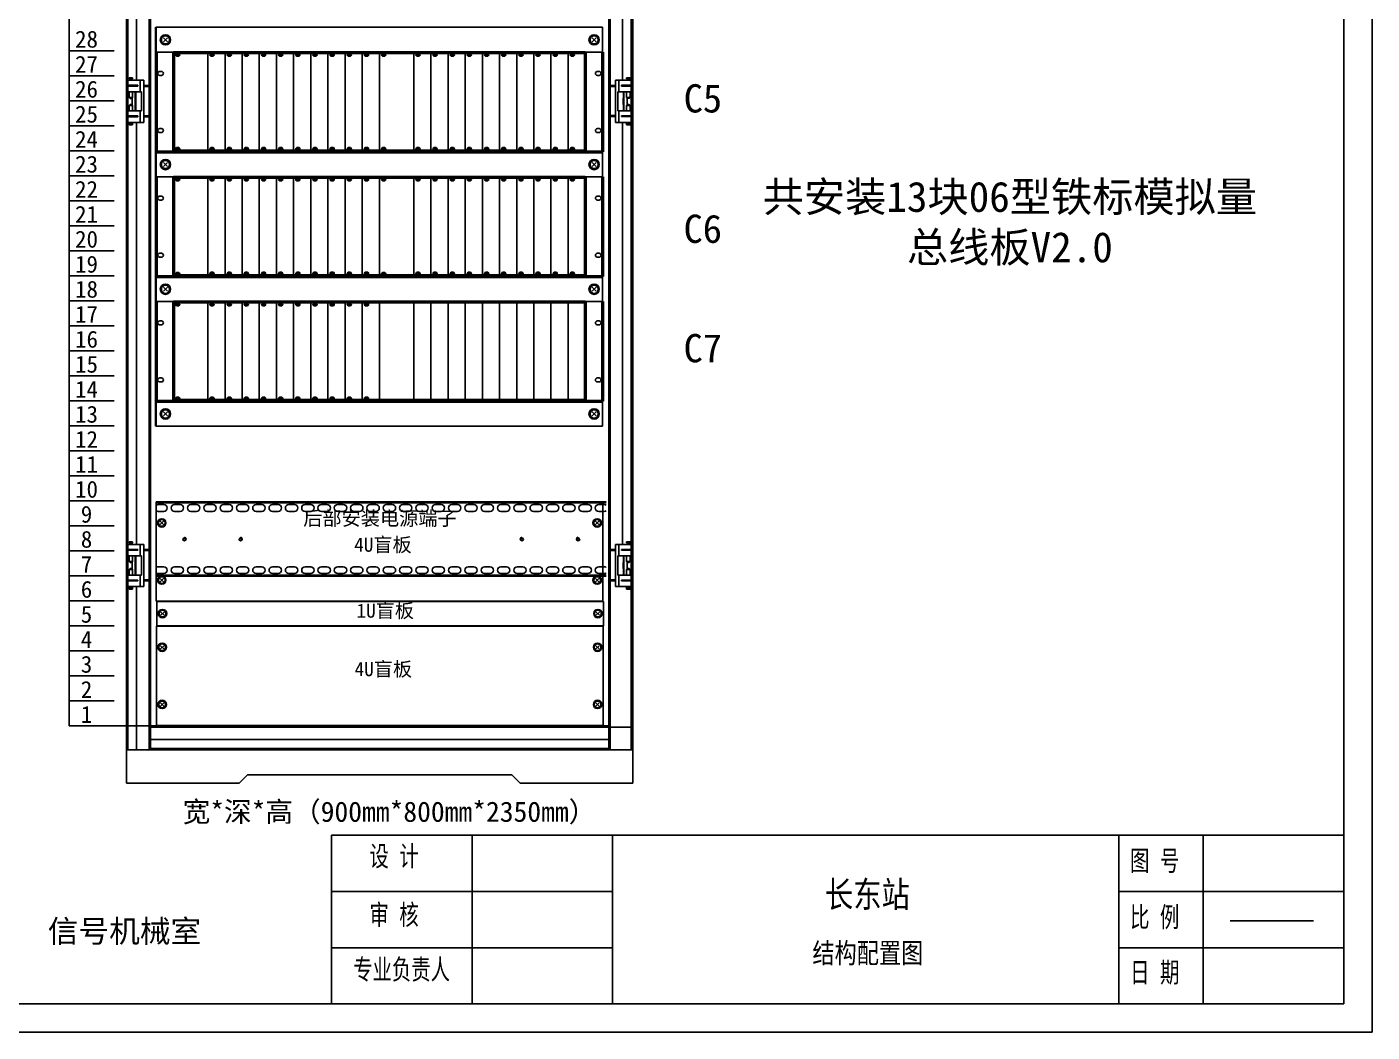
# Model space of a CAD drawing. Extents: x -75138 to 15640, y -12340 to 70479.
# Drawn here: x 4848 to 7240, y -9370 to -7583 of the extents above; entities that cross this region are included whole.
import ezdxf
from ezdxf.enums import TextEntityAlignment as Align

# ---------------------------------------------------------------- set-up
doc = ezdxf.new("R2010")
doc.units = 0
doc.linetypes.add('PHANTOM2', pattern=[1.25, 0.625, -0.125, 0.125, -0.125, 0.125, -0.125])
doc.layers.get('0').update_dxf_attribs({"linetype": 'CONTINUOUS'})
doc.layers.get('Defpoints').update_dxf_attribs({"linetype": 'CONTINUOUS'})
doc.layers.add('6文字层', color=3, linetype='CONTINUOUS', lineweight=35)
doc.layers.add('轮廓', color=7, linetype='CONTINUOUS', lineweight=50)
for name, color, linetype in [('假设轮廓', 4, 'PHANTOM2'), ('图层1', 3, 'CONTINUOUS'), ('图框_外框线', 7, 'CONTINUOUS'), ('尺寸线', 3, 'CONTINUOUS'), ('轮廓线', 7, 'CONTINUOUS')]:
    doc.layers.add(name, color=color, linetype=linetype)
doc.layers.add('参考线层', color=4, linetype='CONTINUOUS', plot=False)
doc.styles.add('Ht', font='SIMHEI.TTF')
doc.styles.get("Standard").update_dxf_attribs({"font": 'SIMFANG.TTF'})
doc.styles.add('仿宋', font='SIMFANG.TTF')
doc.styles.add('仿宋3.5', font='SIMFANG.TTF', dxfattribs={"width": 0.7, "height": 3.5})
doc.styles.add('黑', font='SIMHEI.TTF')

# ---------------------------------------------------------------- blocks, each defined once
blk = doc.blocks.new('机架')
at = {"color": 7, "linetype": 'Continuous', "ltscale": 25.4}
for p, q in [((10682.3, 8398.9), (10682.3, 8396.2)), ((10688.5, 8396.2), (10682.3, 8396.2)), ((10688.5, 8396.2), (10688.5, 8398.9))]:
    blk.add_line(p, q, dxfattribs=at)
blk.add_line((11559.5, 7575.7), (11559.5, 8400.7))
at = {"layer": '尺寸线'}
blk.add_line((10720.1, 6428), (10720.1, 6428), dxfattribs=at)
at = {"layer": '轮廓线'}
for p, q in [((10677.6, 8676.2), (10677.6, 6326.2)), ((10677.6, 8676.2), (11577.6, 8676.2)), ((10680.1, 6385.6), (10680.1, 8676.2)), ((11575, 6385.6), (11575, 8676.2)), ((11577.6, 8676.2), (11577.6, 6326.2)), ((10680.1, 8648.7), (11577.6, 8648.7)), ((10695.6, 8475.7), (10695.6, 8648.7)), ((10717.6, 6385.6), (10717.6, 8648.7)), ((10720, 8646.2), (11535.1, 8646.2)), ((10720.1, 6388.1), (10720.1, 8646.2)), ((11535.1, 6385.6), (11535.1, 8648.7)), ((11537.5, 6385.6), (11537.5, 8648.7)), ((11559.5, 8475.7), (11559.5, 8648.7)), ((10680.1, 8475.7), (10685.4, 8475.7)), ((10680.1, 8475.7), (10680.1, 8455.2)), ((10681.4, 8465.4), (10681.4, 8466.8)), ((10685.4, 8466.8), (10681.4, 8466.8)), ((10688.5, 8480.2), (10682.3, 8480.2)), ((10682.3, 8480.2), (10682.3, 8478.4)), ((10688.5, 8478.4), (10682.3, 8478.4)), ((10682.3, 8476.2), (10688.5, 8476.2)), ((10682.3, 8476.2), (10682.3, 8475.7)), ((10683.5, 8478.4), (10683.5, 8476.2)), ((10702, 8475.7), (10685.4, 8475.7)), ((10697.7, 8466.8), (10685.4, 8466.8)), ((10687.4, 8478.4), (10687.4, 8476.2)), ((10687.4, 8476.2), (10687.4, 8478.4)), ((10688.5, 8478.4), (10688.5, 8480.2)), ((10688.5, 8475.7), (10688.5, 8476.2)), ((10697.7, 8465.4), (10697.7, 8466.8)), ((10708.4, 8475.7), (10702, 8475.7)), ((10702, 8475.7), (10702, 8455.2)), ((10708.4, 8475.7), (10708.4, 8466.3)), ((10708.4, 8466.3), (10708.4, 8464.5)), ((10717.6, 8466.3), (10708.4, 8466.3)), ((11537.5, 8466.3), (11546.7, 8466.3)), ((11546.7, 8475.7), (11546.7, 8466.3)), ((11546.7, 8475.7), (11553.1, 8475.7)), ((11546.7, 8466.3), (11546.7, 8464.5)), ((11553.1, 8475.7), (11553.1, 8455.2)), ((11553.1, 8475.7), (11569.7, 8475.7)), ((11557.4, 8466.8), (11569.7, 8466.8)), ((11557.4, 8465.4), (11557.4, 8466.8)), ((11566.6, 8478.4), (11566.6, 8480.2)), ((11566.6, 8480.2), (11572.8, 8480.2)), ((11566.6, 8478.4), (11572.8, 8478.4)), ((11566.6, 8475.7), (11566.6, 8476.2)), ((11572.8, 8476.2), (11566.6, 8476.2)), ((11567.7, 8476.2), (11567.7, 8478.4)), ((11567.7, 8478.4), (11567.7, 8476.2)), ((11575, 8475.7), (11569.7, 8475.7)), ((11569.7, 8466.8), (11573.7, 8466.8)), ((11571.6, 8478.4), (11571.6, 8476.2)), ((11572.8, 8480.2), (11572.8, 8478.4)), ((11572.8, 8476.2), (11572.8, 8475.7)), ((11573.7, 8465.4), (11573.7, 8466.8)), ((11575, 8475.7), (11575, 8455.2)), ((10680.1, 8455.2), (10685.4, 8455.2)), ((10681.4, 8465.4), (10685.4, 8465.4)), ((10682.3, 8455.2), (10682.3, 8445.3)), ((10688.5, 8445.3), (10682.3, 8445.3)), ((10682.3, 8445.3), (10684.1, 8443.6)), ((10684.1, 8443.6), (10686.8, 8443.6)), ((10685.4, 8465.4), (10697.7, 8465.4)), ((10702, 8455.2), (10685.4, 8455.2)), ((10686.8, 8443.6), (10688.5, 8445.3)), ((10687.4, 8444.2), (10687.4, 8432.2)), ((10688.5, 8445.3), (10688.5, 8455.2)), ((10693.2, 8421.2), (10693.2, 8455.2)), ((10694.1, 8443.6), (10694.1, 8455.2)), ((10694.1, 8443.6), (10694.3, 8443.6)), ((10694.3, 8432.8), (10694.3, 8443.6)), ((10704, 8455.2), (10702, 8455.2)), ((10704, 8455.2), (10704, 8421.2)), ((10708.4, 8464.5), (10708.4, 8412.8)), ((10717.6, 8464.5), (10708.4, 8464.5)), ((11537.5, 8464.5), (11546.7, 8464.5)), ((11546.7, 8464.5), (11546.7, 8412.8)), ((11551.1, 8455.2), (11551.1, 8421.2)), ((11551.1, 8455.2), (11553.1, 8455.2)), ((11553.1, 8455.2), (11569.7, 8455.2)), ((11569.7, 8465.4), (11557.4, 8465.4)), ((11561, 8443.6), (11560.8, 8443.6)), ((11560.8, 8432.8), (11560.8, 8443.6)), ((11561, 8443.6), (11561, 8455.2)), ((11561.9, 8421.2), (11561.9, 8455.2)), ((11566.6, 8445.3), (11566.6, 8455.2)), ((11568.4, 8443.6), (11566.6, 8445.3)), ((11566.6, 8445.3), (11572.8, 8445.3)), ((11567.7, 8444.2), (11567.7, 8432.2)), ((11571, 8443.6), (11568.4, 8443.6)), ((11573.7, 8465.4), (11569.7, 8465.4)), ((11575, 8455.2), (11569.7, 8455.2)), ((11572.8, 8445.3), (11571, 8443.6)), ((11572.8, 8455.2), (11572.8, 8445.3)), ((10685.4, 8421.2), (10680.1, 8421.2)), ((10680.1, 8421.2), (10680.1, 8400.7)), ((10684.1, 8432.8), (10682.3, 8431.1)), ((10682.3, 8431.1), (10688.5, 8431.1)), ((10682.3, 8431.1), (10682.3, 8421.2)), ((10686.8, 8432.8), (10684.1, 8432.8)), ((10685.4, 8421.2), (10702, 8421.2)), ((10688.5, 8431.1), (10686.8, 8432.8)), ((10688.5, 8421.2), (10688.5, 8431.1)), ((10694.1, 8421.2), (10694.1, 8432.8)), ((10694.3, 8432.8), (10694.1, 8432.8)), ((10702, 8421.2), (10702, 8400.7)), ((10702, 8421.2), (10704, 8421.2)), ((11553.1, 8421.2), (11551.1, 8421.2)), ((11569.7, 8421.2), (11553.1, 8421.2)), ((11553.1, 8421.2), (11553.1, 8400.7)), ((11560.8, 8432.8), (11561, 8432.8)), ((11561, 8421.2), (11561, 8432.8)), ((11566.6, 8431.1), (11568.4, 8432.8)), ((11566.6, 8421.2), (11566.6, 8431.1)), ((11572.8, 8431.1), (11566.6, 8431.1)), ((11568.4, 8432.8), (11571, 8432.8)), ((11569.7, 8421.2), (11575, 8421.2)), ((11571, 8432.8), (11572.8, 8431.1)), ((11572.8, 8431.1), (11572.8, 8421.2)), ((11575, 8421.2), (11575, 8400.7)), ((10680.1, 8400.7), (10685.4, 8400.7)), ((10681.4, 8411), (10681.4, 8412.3)), ((10685.4, 8412.3), (10681.4, 8412.3)), ((10681.4, 8411), (10685.4, 8411)), ((10682.3, 8398.9), (10688.5, 8398.9)), ((10683.5, 8400.7), (10683.5, 8398.9)), ((10697.7, 8412.3), (10685.4, 8412.3)), ((10685.4, 8411), (10697.7, 8411)), ((10702, 8400.7), (10685.4, 8400.7)), ((10687.4, 8400.7), (10687.4, 8398.9)), ((10687.4, 8398.9), (10687.4, 8400.7)), ((10697.7, 8411), (10697.7, 8412.3)), ((10708.4, 8400.7), (10702, 8400.7)), ((10708.4, 8412.8), (10708.4, 8411)), ((10717.6, 8412.8), (10708.4, 8412.8)), ((10708.4, 8411), (10708.4, 8400.7)), ((10717.6, 8411), (10708.4, 8411)), ((11537.5, 8412.8), (11546.7, 8412.8)), ((11537.5, 8411), (11546.7, 8411)), ((11546.7, 8412.8), (11546.7, 8411)), ((11546.7, 8411), (11546.7, 8400.7)), ((11546.7, 8400.7), (11553.1, 8400.7)), ((11553.1, 8400.7), (11569.7, 8400.7)), ((11557.4, 8412.3), (11569.7, 8412.3)), ((11557.4, 8411), (11557.4, 8412.3)), ((11569.7, 8411), (11557.4, 8411)), ((11566.6, 8396.2), (11566.6, 8398.9)), ((11572.8, 8398.9), (11566.6, 8398.9)), ((11566.6, 8396.2), (11572.8, 8396.2)), ((11567.7, 8398.9), (11567.7, 8400.7)), ((11567.7, 8400.7), (11567.7, 8398.9)), ((11569.7, 8412.3), (11573.7, 8412.3)), ((11573.7, 8411), (11569.7, 8411)), ((11575, 8400.7), (11569.7, 8400.7)), ((11571.6, 8400.7), (11571.6, 8398.9)), ((11572.8, 8398.9), (11572.8, 8396.2)), ((11573.7, 8411), (11573.7, 8412.3)), ((10680.1, 7575.7), (10680.1, 7555.1)), ((10680.1, 7575.7), (10685.4, 7575.7)), ((10685.4, 7566.7), (10681.4, 7566.7)), ((10681.4, 7565.4), (10681.4, 7566.7)), ((10681.4, 7565.4), (10685.4, 7565.4)), ((10682.3, 7580.1), (10682.3, 7578.3)), ((10688.5, 7580.1), (10682.3, 7580.1)), ((10688.5, 7578.3), (10682.3, 7578.3)), ((10682.3, 7576.1), (10682.3, 7575.7)), ((10682.3, 7576.1), (10688.5, 7576.1)), ((10683.5, 7578.3), (10683.5, 7576.1)), ((10702, 7575.7), (10685.4, 7575.7)), ((10697.7, 7566.7), (10685.4, 7566.7)), ((10685.4, 7565.4), (10697.7, 7565.4)), ((10687.4, 7576.1), (10687.4, 7578.3)), ((10687.4, 7578.3), (10687.4, 7576.1)), ((10688.5, 7578.3), (10688.5, 7580.1)), ((10688.5, 7575.7), (10688.5, 7576.1)), ((10697.7, 7565.4), (10697.7, 7566.7)), ((10702, 7575.7), (10702, 7555.1)), ((10708.4, 7575.7), (10702, 7575.7)), ((10708.4, 7575.7), (10708.4, 7566.3)), ((10717.6, 7566.3), (10708.4, 7566.3)), ((10708.4, 7566.3), (10708.4, 7564.5)), ((10717.6, 7564.5), (10708.4, 7564.5)), ((10708.4, 7564.5), (10708.4, 7512.7)), ((11537.5, 7566.3), (11546.7, 7566.3)), ((11537.5, 7564.5), (11546.7, 7564.5)), ((11546.7, 7575.7), (11553.1, 7575.7)), ((11546.7, 7575.7), (11546.7, 7566.3)), ((11546.7, 7566.3), (11546.7, 7564.5)), ((11546.7, 7564.5), (11546.7, 7512.8)), ((11553.1, 7575.7), (11569.7, 7575.7)), ((11553.1, 7575.7), (11553.1, 7555.2)), ((11557.4, 7565.4), (11557.4, 7566.8)), ((11557.4, 7566.8), (11569.7, 7566.8)), ((11569.7, 7565.4), (11557.4, 7565.4)), ((11566.6, 7580.2), (11572.8, 7580.2)), ((11566.6, 7578.4), (11566.6, 7580.2)), ((11566.6, 7578.4), (11572.8, 7578.4)), ((11572.8, 7576.2), (11566.6, 7576.2)), ((11566.6, 7575.7), (11566.6, 7576.2)), ((11567.7, 7578.4), (11567.7, 7576.2)), ((11567.7, 7576.2), (11567.7, 7578.4)), ((11575, 7575.7), (11569.7, 7575.7)), ((11569.7, 7566.8), (11573.7, 7566.8)), ((11573.7, 7565.4), (11569.7, 7565.4)), ((11571.6, 7578.4), (11571.6, 7576.2)), ((11572.8, 7580.2), (11572.8, 7578.4)), ((11572.8, 7576.2), (11572.8, 7575.7)), ((11573.7, 7565.4), (11573.7, 7566.8)), ((11575, 7575.7), (11575, 7555.2)), ((10680.1, 7555.1), (10685.4, 7555.1)), ((10682.3, 7555.1), (10682.3, 7545.3)), ((10682.3, 7545.3), (10684.1, 7543.5)), ((10688.5, 7545.3), (10682.3, 7545.3)), ((10684.1, 7543.5), (10686.8, 7543.5)), ((10702, 7555.1), (10685.4, 7555.1)), ((10686.8, 7543.5), (10688.5, 7545.3)), ((10687.4, 7544.2), (10687.4, 7532.1)), ((10688.5, 7545.3), (10688.5, 7555.1)), ((10693.2, 7521.2), (10693.2, 7555.1)), ((10694.1, 7543.5), (10694.1, 7555.1)), ((10694.1, 7543.5), (10694.3, 7543.5)), ((10694.3, 7532.8), (10694.3, 7543.5)), ((10704, 7555.1), (10702, 7555.1)), ((10704, 7555.1), (10704, 7521.2)), ((11551.1, 7555.2), (11553.1, 7555.2)), ((11551.1, 7555.2), (11551.1, 7521.2)), ((11553.1, 7555.2), (11569.7, 7555.2)), ((11560.8, 7532.8), (11560.8, 7543.6)), ((11561, 7543.6), (11560.8, 7543.6)), ((11561, 7543.6), (11561, 7555.2)), ((11561.9, 7521.2), (11561.9, 7555.2)), ((11566.6, 7545.3), (11566.6, 7555.2)), ((11566.6, 7545.3), (11572.8, 7545.3)), ((11568.4, 7543.6), (11566.6, 7545.3)), ((11567.7, 7544.2), (11567.7, 7532.2)), ((11571, 7543.6), (11568.4, 7543.6)), ((11575, 7555.2), (11569.7, 7555.2)), ((11572.8, 7545.3), (11571, 7543.6)), ((11572.8, 7555.2), (11572.8, 7545.3)), ((10680.1, 7521.2), (10680.1, 7500.7)), ((10685.4, 7521.2), (10680.1, 7521.2)), ((10685.4, 7512.3), (10681.4, 7512.3)), ((10681.4, 7510.9), (10681.4, 7512.3)), ((10681.4, 7510.9), (10685.4, 7510.9)), ((10684.1, 7532.8), (10682.3, 7531)), ((10682.3, 7531), (10682.3, 7521.2)), ((10682.3, 7531), (10688.5, 7531)), ((10686.8, 7532.8), (10684.1, 7532.8)), ((10685.4, 7521.2), (10702, 7521.2)), ((10697.7, 7512.3), (10685.4, 7512.3)), ((10685.4, 7510.9), (10697.7, 7510.9)), ((10688.5, 7531), (10686.8, 7532.8)), ((10688.5, 7521.2), (10688.5, 7531)), ((10694.3, 7532.8), (10694.1, 7532.8)), ((10694.1, 7521.2), (10694.1, 7532.8)), ((10697.7, 7510.9), (10697.7, 7512.3)), ((10702, 7521.2), (10704, 7521.2)), ((10702, 7521.2), (10702, 7500.7)), ((10717.6, 7512.7), (10708.4, 7512.7)), ((10708.4, 7512.7), (10708.4, 7510.9)), ((10717.6, 7510.9), (10708.4, 7510.9)), ((10708.4, 7510.9), (10708.4, 7500.7)), ((11537.5, 7512.8), (11546.7, 7512.8)), ((11537.5, 7511), (11546.7, 7511)), ((11546.7, 7512.8), (11546.7, 7511)), ((11546.7, 7511), (11546.7, 7500.7)), ((11553.1, 7521.2), (11551.1, 7521.2)), ((11553.1, 7521.2), (11553.1, 7500.7)), ((11569.7, 7521.2), (11553.1, 7521.2)), ((11557.4, 7511), (11557.4, 7512.3)), ((11557.4, 7512.3), (11569.7, 7512.3)), ((11569.7, 7511), (11557.4, 7511)), ((11560.8, 7532.8), (11561, 7532.8)), ((11561, 7521.2), (11561, 7532.8)), ((11566.6, 7531.1), (11568.4, 7532.8)), ((11572.8, 7531.1), (11566.6, 7531.1)), ((11566.6, 7521.2), (11566.6, 7531.1)), ((11568.4, 7532.8), (11571, 7532.8)), ((11569.7, 7521.2), (11575, 7521.2)), ((11569.7, 7512.3), (11573.7, 7512.3)), ((11573.7, 7511), (11569.7, 7511)), ((11571, 7532.8), (11572.8, 7531.1)), ((11572.8, 7531.1), (11572.8, 7521.2)), ((11573.7, 7511), (11573.7, 7512.3)), ((11575, 7521.2), (11575, 7500.7)), ((10680.1, 7500.7), (10685.4, 7500.7)), ((10682.3, 7498.9), (10682.3, 7496.2)), ((10682.3, 7498.9), (10688.5, 7498.9)), ((10688.5, 7496.2), (10682.3, 7496.2)), ((10683.5, 7500.7), (10683.5, 7498.9)), ((10702, 7500.7), (10685.4, 7500.7)), ((10687.4, 7498.9), (10687.4, 7500.7)), ((10687.4, 7500.7), (10687.4, 7498.9)), ((10688.5, 7496.2), (10688.5, 7498.9)), ((10708.4, 7500.7), (10702, 7500.7)), ((11546.7, 7500.7), (11553.1, 7500.7)), ((11553.1, 7500.7), (11569.7, 7500.7)), ((11559.5, 6750.7), (11559.5, 7500.7)), ((11572.8, 7498.9), (11566.6, 7498.9)), ((11566.6, 7496.2), (11566.6, 7498.9)), ((11566.6, 7496.2), (11572.8, 7496.2)), ((11567.7, 7500.7), (11567.7, 7498.9)), ((11567.7, 7498.9), (11567.7, 7500.7)), ((11575, 7500.7), (11569.7, 7500.7)), ((11571.6, 7500.7), (11571.6, 7498.9)), ((11572.8, 7498.9), (11572.8, 7496.2)), ((10680.1, 6750.7), (10685.4, 6750.7)), ((10680.1, 6750.7), (10680.1, 6730.2)), ((10688.5, 6755.2), (10682.3, 6755.2)), ((10682.3, 6755.2), (10682.3, 6753.4)), ((10688.5, 6753.4), (10682.3, 6753.4)), ((10682.3, 6751.2), (10688.5, 6751.2)), ((10682.3, 6751.2), (10682.3, 6750.7)), ((10683.5, 6753.4), (10683.5, 6751.2)), ((10702, 6750.7), (10685.4, 6750.7)), ((10687.4, 6753.4), (10687.4, 6751.2)), ((10687.4, 6751.2), (10687.4, 6753.4)), ((10688.5, 6753.4), (10688.5, 6755.2)), ((10688.5, 6750.7), (10688.5, 6751.2)), ((10708.4, 6750.7), (10702, 6750.7)), ((10702, 6750.7), (10702, 6730.2)), ((10708.4, 6750.7), (10708.4, 6741.3)), ((11546.7, 6750.7), (11546.7, 6741.3)), ((11546.7, 6750.7), (11553.1, 6750.7)), ((11553.1, 6750.7), (11553.1, 6730.2)), ((11553.1, 6750.7), (11569.7, 6750.7)), ((11566.6, 6753.4), (11566.6, 6755.2)), ((11566.6, 6755.2), (11572.8, 6755.2)), ((11566.6, 6753.4), (11572.8, 6753.4)), ((11566.6, 6750.7), (11566.6, 6751.2)), ((11572.8, 6751.2), (11566.6, 6751.2)), ((11567.7, 6751.2), (11567.7, 6753.4)), ((11567.7, 6753.4), (11567.7, 6751.2)), ((11575, 6750.7), (11569.7, 6750.7)), ((11571.6, 6753.4), (11571.6, 6751.2)), ((11572.8, 6755.2), (11572.8, 6753.4)), ((11572.8, 6751.2), (11572.8, 6750.7)), ((11575, 6750.7), (11575, 6730.2)), ((10680.1, 6730.2), (10685.4, 6730.2)), ((10681.4, 6740.4), (10681.4, 6741.8)), ((10685.4, 6741.8), (10681.4, 6741.8)), ((10681.4, 6740.4), (10685.4, 6740.4)), ((10682.3, 6730.2), (10682.3, 6720.3)), ((10688.5, 6720.3), (10682.3, 6720.3)), ((10682.3, 6720.3), (10684.1, 6718.6)), ((10697.7, 6741.8), (10685.4, 6741.8)), ((10685.4, 6740.4), (10697.7, 6740.4)), ((10702, 6730.2), (10685.4, 6730.2)), ((10686.8, 6718.6), (10688.5, 6720.3)), ((10688.5, 6720.3), (10688.5, 6730.2)), ((10693.2, 6696.2), (10693.2, 6730.2)), ((10694.1, 6718.6), (10694.1, 6730.2)), ((10697.7, 6740.4), (10697.7, 6741.8)), ((10704, 6730.2), (10702, 6730.2)), ((10704, 6730.2), (10704, 6696.2)), ((10708.4, 6741.3), (10708.4, 6739.5)), ((10717.6, 6741.3), (10708.4, 6741.3)), ((10708.4, 6739.5), (10708.4, 6687.8)), ((10717.6, 6739.5), (10708.4, 6739.5)), ((11537.5, 6741.3), (11546.7, 6741.3)), ((11537.5, 6739.5), (11546.7, 6739.5)), ((11546.7, 6741.3), (11546.7, 6739.5)), ((11546.7, 6739.5), (11546.7, 6687.8)), ((11551.1, 6730.2), (11551.1, 6696.2)), ((11551.1, 6730.2), (11553.1, 6730.2)), ((11553.1, 6730.2), (11569.7, 6730.2)), ((11557.4, 6741.8), (11569.7, 6741.8)), ((11557.4, 6740.4), (11557.4, 6741.8)), ((11569.7, 6740.4), (11557.4, 6740.4)), ((11561, 6718.6), (11561, 6730.2)), ((11561.9, 6696.2), (11561.9, 6730.2)), ((11566.6, 6720.3), (11566.6, 6730.2)), ((11568.4, 6718.6), (11566.6, 6720.3)), ((11566.6, 6720.3), (11572.8, 6720.3)), ((11569.7, 6741.8), (11573.7, 6741.8)), ((11573.7, 6740.4), (11569.7, 6740.4)), ((11575, 6730.2), (11569.7, 6730.2)), ((11572.8, 6720.3), (11571, 6718.6)), ((11572.8, 6730.2), (11572.8, 6720.3)), ((11573.7, 6740.4), (11573.7, 6741.8)), ((10685.4, 6696.2), (10680.1, 6696.2)), ((10680.1, 6696.2), (10680.1, 6675.7)), ((10684.1, 6707.8), (10682.3, 6706.1)), ((10682.3, 6706.1), (10688.5, 6706.1)), ((10682.3, 6706.1), (10682.3, 6696.2)), ((10684.1, 6718.6), (10686.8, 6718.6)), ((10686.8, 6707.8), (10684.1, 6707.8)), ((10685.4, 6696.2), (10702, 6696.2)), ((10688.5, 6706.1), (10686.8, 6707.8)), ((10687.4, 6719.2), (10687.4, 6707.2)), ((10688.5, 6696.2), (10688.5, 6706.1)), ((10694.1, 6718.6), (10694.3, 6718.6)), ((10694.1, 6696.2), (10694.1, 6707.8)), ((10694.3, 6707.8), (10694.1, 6707.8)), ((10694.3, 6707.8), (10694.3, 6718.6)), ((10702, 6696.2), (10702, 6675.7)), ((10702, 6696.2), (10704, 6696.2)), ((11553.1, 6696.2), (11551.1, 6696.2)), ((11569.7, 6696.2), (11553.1, 6696.2)), ((11553.1, 6696.2), (11553.1, 6675.7)), ((11561, 6718.6), (11560.8, 6718.6)), ((11560.8, 6707.8), (11560.8, 6718.6)), ((11560.8, 6707.8), (11561, 6707.8)), ((11561, 6696.2), (11561, 6707.8)), ((11566.6, 6706.1), (11568.4, 6707.8)), ((11566.6, 6696.2), (11566.6, 6706.1)), ((11572.8, 6706.1), (11566.6, 6706.1)), ((11567.7, 6719.2), (11567.7, 6707.2)), ((11571, 6718.6), (11568.4, 6718.6)), ((11568.4, 6707.8), (11571, 6707.8)), ((11569.7, 6696.2), (11575, 6696.2)), ((11571, 6707.8), (11572.8, 6706.1)), ((11572.8, 6706.1), (11572.8, 6696.2)), ((11575, 6696.2), (11575, 6675.7)), ((10680.1, 6675.7), (10685.4, 6675.7)), ((10681.4, 6686), (10681.4, 6687.3)), ((10685.4, 6687.3), (10681.4, 6687.3)), ((10681.4, 6686), (10685.4, 6686)), ((10682.3, 6673.9), (10688.5, 6673.9)), ((10682.3, 6673.9), (10682.3, 6671.2)), ((10683.5, 6675.7), (10683.5, 6673.9)), ((10697.7, 6687.3), (10685.4, 6687.3)), ((10685.4, 6686), (10697.7, 6686)), ((10702, 6675.7), (10685.4, 6675.7)), ((10687.4, 6675.7), (10687.4, 6673.9)), ((10687.4, 6673.9), (10687.4, 6675.7)), ((10688.5, 6671.2), (10688.5, 6673.9)), ((10695.6, 6385.6), (10695.6, 6675.7)), ((10697.7, 6686), (10697.7, 6687.3)), ((10708.4, 6675.7), (10702, 6675.7)), ((10708.4, 6687.8), (10708.4, 6686)), ((10717.6, 6687.8), (10708.4, 6687.8)), ((10708.4, 6686), (10708.4, 6675.7)), ((10717.6, 6686), (10708.4, 6686)), ((11537.5, 6687.8), (11546.7, 6687.8)), ((11537.5, 6686), (11546.7, 6686)), ((11546.7, 6687.8), (11546.7, 6686)), ((11546.7, 6686), (11546.7, 6675.7)), ((11546.7, 6675.7), (11553.1, 6675.7)), ((11553.1, 6675.7), (11569.7, 6675.7)), ((11557.4, 6687.3), (11569.7, 6687.3)), ((11557.4, 6686), (11557.4, 6687.3)), ((11569.7, 6686), (11557.4, 6686)), ((11566.6, 6671.2), (11566.6, 6673.9)), ((11572.8, 6673.9), (11566.6, 6673.9)), ((11567.7, 6673.9), (11567.7, 6675.7)), ((11567.7, 6675.7), (11567.7, 6673.9)), ((11569.7, 6687.3), (11573.7, 6687.3)), ((11573.7, 6686), (11569.7, 6686)), ((11575, 6675.7), (11569.7, 6675.7)), ((11571.6, 6675.7), (11571.6, 6673.9)), ((11572.8, 6673.9), (11572.8, 6671.2)), ((11573.7, 6686), (11573.7, 6687.3)), ((10688.5, 6671.2), (10682.3, 6671.2)), ((11566.6, 6671.2), (11572.8, 6671.2)), ((11535.1, 6428.1), (10720.1, 6428.1)), ((10720.1, 6425.6), (11575, 6425.5)), ((10677.6, 6385.6), (11577.6, 6385.6)), ((10720.1, 6403.6), (11535.1, 6403.6)), ((10720.1, 6388.1), (11535.1, 6388.1)), ((10892.7, 6341.2), (10877.7, 6326.2)), ((10892.7, 6341.2), (11362.7, 6341.2)), ((11362.7, 6341.2), (11377.7, 6326.2)), ((10677.6, 6326.2), (10877.7, 6326.2)), ((11377.7, 6326.2), (11577.6, 6326.2))]:
    blk.add_line(p, q, dxfattribs=at)
blk = doc.blocks.new('铁标1U盲板')
at = {"layer": '6文字层', "color": 7}
blk.add_line((11498.1, 8710.8), (11498.1, 8755.2), dxfattribs=at)
at = {"layer": '尺寸线', "color": 0, "lineweight": 25}
blk.add_line((12292.1, 8755.2), (12292.1, 8710.8), dxfattribs=at)
at = {"layer": '轮廓线'}
for p, q in [((11498.1, 8755.2), (12292.1, 8755.2)), ((11498.1, 8755.2), (11498.1, 8710.8)), ((12292.1, 8755.2), (12292.1, 8710.8)), ((11518.3, 8729.3), (11511.4, 8736.2)), ((11511.4, 8729.3), (11518.3, 8736.2)), ((12280.5, 8729.3), (12273.6, 8736.2)), ((12273.6, 8729.3), (12280.5, 8736.2)), ((11498.1, 8710.8), (12292.1, 8710.8))]:
    blk.add_line(p, q, dxfattribs=at)
for centre, radius in [((11514.9, 8732.7), 9.14), ((11514.9, 8732.7), 7.31), ((12277, 8732.7), 9.14), ((12277, 8732.7), 7.31)]:
    blk.add_circle(centre, radius, dxfattribs=at)
blk = doc.blocks.new('06型铁标采集机箱')
for p, q in [((7.5, -34.25), (10.5, -34.25)), ((7.5, -41.25), (10.5, -41.25)), ((788.5, -34.25), (785.5, -34.25)), ((788.5, -41.25), (785.5, -41.25)), ((7.5, -135.75), (10.5, -135.75)), ((7.5, -142.75), (10.5, -142.75)), ((788.5, -135.75), (785.5, -135.75)), ((788.5, -142.75), (785.5, -142.75))]:
    blk.add_line(p, q)
for centre, start, end in [((7.5, -37.75), 90, 270), ((10.5, -37.75), 270, 90), ((785.5, -37.75), 90, 270), ((788.5, -37.75), 270, 90), ((7.5, -139.25), 90, 270), ((10.5, -139.25), 270, 90), ((785.5, -139.25), 90, 270), ((788.5, -139.25), 270, 90)]:
    blk.add_arc(centre, 3.5, start, end)
at = {"layer": 'Defpoints'}
blk.add_line((0.84, 0), (794.84, 0), dxfattribs=at)
at = {"layer": '参考线层'}
for p, q in [((93, -1.075), (93, -175.925)), ((123.5, -1.075), (123.5, -175.925)), ((154, -1.075), (154, -175.925)), ((184.5, -1.075), (184.5, -175.925)), ((215, -1.075), (215, -175.925)), ((245.5, -1.075), (245.5, -175.925)), ((276, -1.075), (276, -175.925)), ((306.5, -1.075), (306.5, -175.925)), ((337, -1.075), (337, -177)), ((367.5, -1.075), (367.5, -175.925)), ((398, -1.075), (398, -175.925)), ((459, -1.075), (459, -175.925)), ((489.5, -1.075), (489.5, -175.925)), ((520, -1.075), (520, -175.925)), ((550.5, -1.075), (550.5, -175.925)), ((581, -1.075), (581, -175.925)), ((611.5, -1.075), (611.5, -175.925)), ((642, -1.075), (642, -175.925)), ((672.5, -1.075), (672.5, -175.925)), ((703, -1.075), (703, -175.925)), ((733.5, -1.075), (733.5, -175.925))]:
    blk.add_line(p, q, dxfattribs=at)
at = {"layer": '轮廓'}
for p, q in [((0.84, 0), (0.84, -177)), ((32, 0), (32, -177)), ((764, -1.075), (32, -1.075)), ((764, 0), (764, -177)), ((794.84, 0), (794.84, -177)), ((0.84, -177), (794.84, -177)), ((764, -175.925), (32, -175.925))]:
    blk.add_line(p, q, dxfattribs=at)
blk = doc.blocks.new('补空板')
at = {"linetype": 'ByBlock'}
for p, q in [((30.5, 0), (0, 0)), ((0, 0), (0, -174.8)), ((5.4, 0), (9.6, 0)), ((30.5, -174.8), (30.5, 0)), ((9.6, -6.2), (5.4, -6.2)), ((30.5, -174.8), (0, -174.8)), ((9.6, -168.6), (5.4, -168.6)), ((5.4, -174.8), (9.6, -174.8))]:
    blk.add_line(p, q, dxfattribs=at)
for p, q in [((8.6, -5.2), (5.7, -1.5)), ((9.3, -4.7), (6.4, -1)), ((8.6, -169.7), (5.7, -173.3)), ((9.3, -170.2), (6.4, -173.8))]:
    blk.add_line(p, q)
for centre, radius in [((7.5, -3.1), 2.5), ((7.5, -3.1), 2.35), ((7.5, -171.7), 2.5), ((7.5, -171.7), 2.35)]:
    blk.add_circle(centre, radius)
for centre, start, end in [((7.5, -3.1), 124.2422, 235.7578), ((7.5, -3.1), 304.2422, 55.7578), ((7.5, -171.7), 124.2422, 235.7578), ((7.5, -171.7), 304.2422, 55.7578)]:
    blk.add_arc(centre, 3.75, start, end, dxfattribs=at)
blk = doc.blocks.new('图框')
for p, q in [((3861.05, 1456.74), (3861.05, 1159.74)), ((3676.05, 1194.74), (3676.05, 1164.74)), ((3676.05, 1194.74), (3856.05, 1194.74)), ((3676.05, 1194.74), (3676.05, 1184.74)), ((3701.05, 1194.74), (3701.05, 1164.74)), ((3726.05, 1194.74), (3726.05, 1164.74)), ((3816.05, 1194.74), (3816.05, 1164.74)), ((3831.05, 1194.74), (3831.05, 1164.74)), ((3856.05, 1194.74), (3856.05, 1164.74)), ((3726.05, 1192.74), (3726.05, 1164.74)), ((3676.05, 1184.74), (3726.05, 1184.74)), ((3816.05, 1184.74), (3856.05, 1184.74)), ((3835.82, 1179.5), (3850.65, 1179.5)), ((3676.05, 1174.74), (3726.05, 1174.74)), ((3816.05, 1174.74), (3856.05, 1174.74)), ((3676.05, 1164.74), (3856.05, 1164.74)), ((3861.05, 1159.74), (3441.05, 1159.74))]:
    blk.add_line(p, q)
at = {"color": 1, "lineweight": -3}
for p, q in [((3856.05, 1451.74), (3856.05, 1164.74)), ((3856.05, 1164.74), (3466.05, 1164.74))]:
    blk.add_line(p, q, dxfattribs=at)
at = {"style": '仿宋3.5', "width": 0.8}
for tag, p in [('车站站名', (3771.33, 1184.32)), ('图纸名称', (3771.41, 1173.86))]:
    blk.add_attdef(tag, text='', height=4, dxfattribs=at).set_placement(p, align=Align.MIDDLE)
at = {"layer": '图层1', "color": 0, "char_height": 3.6, "attachment_point": 1, "style": '仿宋3.5'}
for s, insert, width in [('设{\\fU+FFB7ￂￋￎ_GB|b0|i0|c134|p49;  }计', (3682.82, 1192.82), 12.0636), ('图{\\fU+FFB7ￂￋￎ_GB|b0|i0|c134|p49;  }号', (3818.04, 1192.02), 12.0636), ('审{\\fU+FFB7ￂￋￎ_GB|b0|i0|c134|p49;  }核', (3682.82, 1182.42), 12.0636), ('比{\\fU+FFB7ￂￋￎ_GB|b0|i0|c134|p49;  }例', (3818.04, 1182.01), 12.0636), ('专业负责人', (3679.94, 1172.7), 21.4091), ('日{\\fU+FFB7ￂￋￎ_GB|b0|i0|c134|p49;  }期', (3818.04, 1172.17), 12.0636)]:
    blk.add_mtext(s, dxfattribs=dict(at, insert=insert, width=width))
blk = doc.blocks.new('ghkl')
at = {"color": 6}
for p, q in [((11847, 2860.7), (12647, 2860.7)), ((11847, 2858.7), (12647, 2858.7)), ((11850.5, 2855.7), (11860.5, 2855.7)), ((11879.5, 2855.7), (11889.5, 2855.7)), ((11908.5, 2855.7), (11918.5, 2855.7)), ((11937.5, 2855.7), (11947.5, 2855.7)), ((11966.5, 2855.7), (11976.5, 2855.7)), ((11995.5, 2855.7), (12005.5, 2855.7)), ((12024.5, 2855.7), (12034.5, 2855.7)), ((12053.5, 2855.7), (12063.5, 2855.7)), ((12082.5, 2855.7), (12092.5, 2855.7)), ((12111.5, 2855.7), (12121.5, 2855.7)), ((12140.5, 2855.7), (12150.5, 2855.7)), ((12169.5, 2855.7), (12179.5, 2855.7)), ((12198.5, 2855.7), (12208.5, 2855.7)), ((12227.5, 2855.7), (12237.5, 2855.7)), ((12256.5, 2855.7), (12266.5, 2855.7)), ((12285.5, 2855.7), (12295.5, 2855.7)), ((12314.5, 2855.7), (12324.5, 2855.7)), ((12343.5, 2855.7), (12353.5, 2855.7)), ((12372.5, 2855.7), (12382.5, 2855.7)), ((12401.5, 2855.7), (12411.5, 2855.7)), ((12430.5, 2855.7), (12440.5, 2855.7)), ((12459.5, 2855.7), (12469.5, 2855.7)), ((12488.5, 2855.7), (12498.5, 2855.7)), ((12517.5, 2855.7), (12527.5, 2855.7)), ((12546.5, 2855.7), (12556.5, 2855.7)), ((12575.5, 2855.7), (12585.5, 2855.7)), ((12604.5, 2855.7), (12614.5, 2855.7)), ((12633.5, 2855.7), (12643.5, 2855.7)), ((11850.5, 2843.7), (11860.5, 2843.7)), ((11879.5, 2843.7), (11889.5, 2843.7)), ((11908.5, 2843.7), (11918.5, 2843.7)), ((11937.5, 2843.7), (11947.5, 2843.7)), ((11966.5, 2843.7), (11976.5, 2843.7)), ((11995.5, 2843.7), (12005.5, 2843.7)), ((12024.5, 2843.7), (12034.5, 2843.7)), ((12053.5, 2843.7), (12063.5, 2843.7)), ((12082.5, 2843.7), (12092.5, 2843.7)), ((12111.5, 2843.7), (12121.5, 2843.7)), ((12140.5, 2843.7), (12150.5, 2843.7)), ((12169.5, 2843.7), (12179.5, 2843.7)), ((12198.5, 2843.7), (12208.5, 2843.7)), ((12227.5, 2843.7), (12237.5, 2843.7)), ((12256.5, 2843.7), (12266.5, 2843.7)), ((12285.5, 2843.7), (12295.5, 2843.7)), ((12314.5, 2843.7), (12324.5, 2843.7)), ((12343.5, 2843.7), (12353.5, 2843.7)), ((12372.5, 2843.7), (12382.5, 2843.7)), ((12401.5, 2843.7), (12411.5, 2843.7)), ((12430.5, 2843.7), (12440.5, 2843.7)), ((12459.5, 2843.7), (12469.5, 2843.7)), ((12488.5, 2843.7), (12498.5, 2843.7)), ((12517.5, 2843.7), (12527.5, 2843.7)), ((12546.5, 2843.7), (12556.5, 2843.7)), ((12575.5, 2843.7), (12585.5, 2843.7)), ((12604.5, 2843.7), (12614.5, 2843.7)), ((12633.5, 2843.7), (12643.5, 2843.7)), ((12647, 2730.2), (11847, 2730.2)), ((12647, 2728.2), (11847, 2728.2)), ((11850.5, 2745.2), (11860.5, 2745.2)), ((11850.5, 2733.2), (11860.5, 2733.2)), ((11879.5, 2745.2), (11889.5, 2745.2)), ((11879.5, 2733.2), (11889.5, 2733.2)), ((11908.5, 2745.2), (11918.5, 2745.2)), ((11908.5, 2733.2), (11918.5, 2733.2)), ((11937.5, 2745.2), (11947.5, 2745.2)), ((11937.5, 2733.2), (11947.5, 2733.2)), ((11966.5, 2745.2), (11976.5, 2745.2)), ((11966.5, 2733.2), (11976.5, 2733.2)), ((11995.5, 2745.2), (12005.5, 2745.2)), ((11995.5, 2733.2), (12005.5, 2733.2)), ((12024.5, 2745.2), (12034.5, 2745.2)), ((12024.5, 2733.2), (12034.5, 2733.2)), ((12053.5, 2745.2), (12063.5, 2745.2)), ((12053.5, 2733.2), (12063.5, 2733.2)), ((12082.5, 2745.2), (12092.5, 2745.2)), ((12082.5, 2733.2), (12092.5, 2733.2)), ((12111.5, 2745.2), (12121.5, 2745.2)), ((12111.5, 2733.2), (12121.5, 2733.2)), ((12140.5, 2745.2), (12150.5, 2745.2)), ((12140.5, 2733.2), (12150.5, 2733.2)), ((12169.5, 2745.2), (12179.5, 2745.2)), ((12169.5, 2733.2), (12179.5, 2733.2)), ((12198.5, 2745.2), (12208.5, 2745.2)), ((12198.5, 2733.2), (12208.5, 2733.2)), ((12227.5, 2745.2), (12237.5, 2745.2)), ((12227.5, 2733.2), (12237.5, 2733.2)), ((12256.5, 2745.2), (12266.5, 2745.2)), ((12256.5, 2733.2), (12266.5, 2733.2)), ((12285.5, 2745.2), (12295.5, 2745.2)), ((12285.5, 2733.2), (12295.5, 2733.2)), ((12314.5, 2745.2), (12324.5, 2745.2)), ((12314.5, 2733.2), (12324.5, 2733.2)), ((12343.5, 2745.2), (12353.5, 2745.2)), ((12343.5, 2733.2), (12353.5, 2733.2)), ((12372.5, 2745.2), (12382.5, 2745.2)), ((12372.5, 2733.2), (12382.5, 2733.2)), ((12401.5, 2745.2), (12411.5, 2745.2)), ((12401.5, 2733.2), (12411.5, 2733.2)), ((12430.5, 2745.2), (12440.5, 2745.2)), ((12430.5, 2733.2), (12440.5, 2733.2)), ((12459.5, 2745.2), (12469.5, 2745.2)), ((12459.5, 2733.2), (12469.5, 2733.2)), ((12488.5, 2745.2), (12498.5, 2745.2)), ((12488.5, 2733.2), (12498.5, 2733.2)), ((12517.5, 2745.2), (12527.5, 2745.2)), ((12517.5, 2733.2), (12527.5, 2733.2)), ((12546.5, 2745.2), (12556.5, 2745.2)), ((12546.5, 2733.2), (12556.5, 2733.2)), ((12575.5, 2745.2), (12585.5, 2745.2)), ((12575.5, 2733.2), (12585.5, 2733.2)), ((12604.5, 2745.2), (12614.5, 2745.2)), ((12604.5, 2733.2), (12614.5, 2733.2)), ((12633.5, 2745.2), (12643.5, 2745.2)), ((12633.5, 2733.2), (12643.5, 2733.2))]:
    blk.add_line(p, q, dxfattribs=at)
for centre in [(11897, 2794.5), (11997, 2794.5), (12497, 2794.5), (12597, 2794.5)]:
    blk.add_circle(centre, 2, dxfattribs=at)
for centre, radius, start, end in [((11850.5, 2849.7), 6, 90, 125.6853), ((11860.5, 2849.7), 6, 270, 90), ((11879.5, 2849.7), 6, 90, 270), ((11889.5, 2849.7), 6, 270, 90), ((11908.5, 2849.7), 6, 90, 270), ((11918.5, 2849.7), 6, 270, 90), ((11937.5, 2849.7), 6, 90, 270), ((11947.5, 2849.7), 6, 270, 90), ((11966.5, 2849.7), 6, 90, 270), ((11976.5, 2849.7), 6, 270, 90), ((11995.5, 2849.7), 6, 90, 270), ((12005.5, 2849.7), 6, 270, 90), ((12024.5, 2849.7), 6, 90, 270), ((12034.5, 2849.7), 6, 270, 90), ((12053.5, 2849.7), 6, 90, 270), ((12063.5, 2849.7), 6, 270, 90), ((12082.5, 2849.7), 6, 90, 270), ((12092.5, 2849.7), 6, 270, 90), ((12111.5, 2849.7), 6, 90, 270), ((12121.5, 2849.7), 6, 270, 90), ((12140.5, 2849.7), 6, 90, 270), ((12150.5, 2849.7), 6, 270, 90), ((12169.5, 2849.7), 6, 90, 270), ((12179.5, 2849.7), 6, 270, 90), ((12198.5, 2849.7), 6, 90, 270), ((12208.5, 2849.7), 6, 270, 90), ((12227.5, 2849.7), 6, 90, 270), ((12237.5, 2849.7), 6, 270, 90), ((12256.5, 2849.7), 6, 90, 270), ((12266.5, 2849.7), 6, 270, 90), ((12285.5, 2849.7), 6, 90, 270), ((12295.5, 2849.7), 6, 270, 90), ((12314.5, 2849.7), 6, 90, 270), ((12324.5, 2849.7), 6, 270, 90), ((12343.5, 2849.7), 6, 90, 270), ((12353.5, 2849.7), 6, 270, 90), ((12372.5, 2849.7), 6, 90, 270), ((12382.5, 2849.7), 6, 270, 90), ((12401.5, 2849.7), 6, 90, 270), ((12411.5, 2849.7), 6, 270, 90), ((12430.5, 2849.7), 6, 90, 270), ((12440.5, 2849.7), 6, 270, 90), ((12459.5, 2849.7), 6, 90, 270), ((12469.5, 2849.7), 6, 270, 90), ((12488.5, 2849.7), 6, 90, 270), ((12498.5, 2849.7), 6, 270, 90), ((12517.5, 2849.7), 6, 90, 270), ((12527.5, 2849.7), 6, 270, 90), ((12546.5, 2849.7), 6, 90, 270), ((12556.5, 2849.7), 6, 270, 90), ((12575.5, 2849.7), 6, 90, 270), ((12585.5, 2849.7), 6, 270, 90), ((12604.5, 2849.7), 6, 90, 270), ((12614.5, 2849.7), 6, 270, 90), ((12633.5, 2849.7), 6, 90, 270), ((12643.5, 2849.7), 6, 54.3147, 90), ((11850.5, 2849.7), 6, 234.3147, 270), ((12643.5, 2849.7), 6, 270, 305.6853), ((11897, 2794.5), 3, 180, 90), ((11997, 2794.5), 3, 180, 90), ((12497, 2794.5), 3, 90, 0), ((12597, 2794.5), 3, 90, 0), ((11850.5, 2739.2), 6, 90, 125.6853), ((11850.5, 2739.2), 6, 234.3147, 270), ((11860.5, 2739.2), 6, 270, 90), ((11879.5, 2739.2), 6, 90, 270), ((11889.5, 2739.2), 6, 270, 90), ((11908.5, 2739.2), 6, 90, 270), ((11918.5, 2739.2), 6, 270, 90), ((11937.5, 2739.2), 6, 90, 270), ((11947.5, 2739.2), 6, 270, 90), ((11966.5, 2739.2), 6, 90, 270), ((11976.5, 2739.2), 6, 270, 90), ((11995.5, 2739.2), 6, 90, 270), ((12005.5, 2739.2), 6, 270, 90), ((12024.5, 2739.2), 6, 90, 270), ((12034.5, 2739.2), 6, 270, 90), ((12053.5, 2739.2), 6, 90, 270), ((12063.5, 2739.2), 6, 270, 90), ((12082.5, 2739.2), 6, 90, 270), ((12092.5, 2739.2), 6, 270, 90), ((12111.5, 2739.2), 6, 90, 270), ((12121.5, 2739.2), 6, 270, 90), ((12140.5, 2739.2), 6, 90, 270), ((12150.5, 2739.2), 6, 270, 90), ((12169.5, 2739.2), 6, 90, 270), ((12179.5, 2739.2), 6, 270, 90), ((12198.5, 2739.2), 6, 90, 270), ((12208.5, 2739.2), 6, 270, 90), ((12227.5, 2739.2), 6, 90, 270), ((12237.5, 2739.2), 6, 270, 90), ((12256.5, 2739.2), 6, 90, 270), ((12266.5, 2739.2), 6, 270, 90), ((12285.5, 2739.2), 6, 90, 270), ((12295.5, 2739.2), 6, 270, 90), ((12314.5, 2739.2), 6, 90, 270), ((12324.5, 2739.2), 6, 270, 90), ((12343.5, 2739.2), 6, 90, 270), ((12353.5, 2739.2), 6, 270, 90), ((12372.5, 2739.2), 6, 90, 270), ((12382.5, 2739.2), 6, 270, 90), ((12401.5, 2739.2), 6, 90, 270), ((12411.5, 2739.2), 6, 270, 90), ((12430.5, 2739.2), 6, 90, 270), ((12440.5, 2739.2), 6, 270, 90), ((12459.5, 2739.2), 6, 90, 270), ((12469.5, 2739.2), 6, 270, 90), ((12488.5, 2739.2), 6, 90, 270), ((12498.5, 2739.2), 6, 270, 90), ((12517.5, 2739.2), 6, 90, 270), ((12527.5, 2739.2), 6, 270, 90), ((12546.5, 2739.2), 6, 90, 270), ((12556.5, 2739.2), 6, 270, 90), ((12575.5, 2739.2), 6, 90, 270), ((12585.5, 2739.2), 6, 270, 90), ((12604.5, 2739.2), 6, 90, 270), ((12614.5, 2739.2), 6, 270, 90), ((12633.5, 2739.2), 6, 90, 270), ((12643.5, 2739.2), 6, 54.3147, 90), ((12643.5, 2739.2), 6, 270, 305.6853)]:
    blk.add_arc(centre, radius, start, end, dxfattribs=at)
at = {"color": 6, "insert": (12108.3, 2843.7), "char_height": 25, "width": 307.861, "attachment_point": 1, "style": '黑'}
blk.add_mtext('{\\fFangSong_GB2312|b0|i0|c134|p49;后部安装电源端子}', dxfattribs=at)
blk = doc.blocks.new('4u')
for p, q in [((20061.4, 1716.8), (20061.4, 1715.5)), ((20061.4, 1539.8), (20061.4, 1716.8)), ((20061.4, 1716.8), (20855.4, 1716.8)), ((20855.4, 1716.8), (20855.4, 1539.8)), ((20068.5, 1676.2), (20074.2, 1681.9)), ((20074.2, 1676.2), (20068.5, 1681.9)), ((20842.5, 1676.2), (20848.2, 1681.9)), ((20848.2, 1676.2), (20842.5, 1681.9)), ((20068.5, 1574.6), (20074.2, 1580.3)), ((20074.2, 1574.6), (20068.5, 1580.3)), ((20842.5, 1574.6), (20848.2, 1580.3)), ((20848.2, 1574.6), (20842.5, 1580.3)), ((20061.4, 1539.8), (20855.4, 1539.8))]:
    blk.add_line(p, q)
for centre, radius in [((20071.4, 1679.1), 7.5), ((20071.4, 1679.1), 6), ((20845.4, 1679.1), 7.5), ((20845.4, 1679.1), 6), ((20071.4, 1577.5), 7.5), ((20071.4, 1577.5), 6), ((20845.4, 1577.5), 7.5), ((20845.4, 1577.5), 6)]:
    blk.add_circle(centre, radius)
at = {"layer": '6文字层', "insert": (20413.5, 1652.8), "char_height": 25, "width": 411.42, "attachment_point": 1, "style": '仿宋'}
blk.add_mtext('4U盲板', dxfattribs=at)
blk = doc.blocks.new('1u')
for p, q in [((20088.3, 2514.9), (20088.3, 2471.3)), ((20088.3, 2514.9), (20882.3, 2514.9)), ((20882.3, 2514.9), (20882.3, 2471.3)), ((20101.2, 2490.3), (20095.5, 2495.9)), ((20095.5, 2490.3), (20101.2, 2495.9)), ((20875.2, 2490.3), (20869.5, 2495.9)), ((20869.5, 2490.3), (20875.2, 2495.9)), ((20088.3, 2471.3), (20882.3, 2471.3))]:
    blk.add_line(p, q)
for centre, radius in [((20098.3, 2493.1), 7.5), ((20098.3, 2493.1), 6), ((20872.3, 2493.1), 7.5), ((20872.3, 2493.1), 6)]:
    blk.add_circle(centre, radius)
at = {"layer": '6文字层', "insert": (20443.2, 2510.9), "char_height": 25, "width": 152.799, "attachment_point": 1, "style": '仿宋'}
blk.add_mtext('{1U盲板}', dxfattribs=at)

msp = doc.modelspace()

# ---------------------------------------------------------------- linework, layer by layer
for p, q in [((5067.9, -7806.1), (5067.9, -7628.3)), ((5882.9, -7628.3), (5882.9, -7806.1)), ((5117.6, -7634.5), (5114.7, -7630.9)), ((5118.3, -7634), (5115.4, -7630.4)), ((5483.6, -7634.5), (5480.7, -7630.9)), ((5484.3, -7634), (5481.4, -7630.4)), ((5117.6, -7799), (5114.7, -7802.7)), ((5118.3, -7799.5), (5115.4, -7803.2)), ((5483.6, -7799), (5480.7, -7802.7)), ((5484.3, -7799.5), (5481.4, -7803.2)), ((5067.9, -8028.3), (5067.9, -7850.5)), ((5117.6, -7856.2), (5114.7, -7852.6)), ((5118.3, -7855.7), (5115.4, -7852.1)), ((5483.6, -7856.2), (5480.7, -7852.6)), ((5484.3, -7855.7), (5481.4, -7852.1)), ((5882.9, -7850.5), (5882.9, -8028.3)), ((5117.6, -8020.7), (5114.7, -8024.4)), ((5118.3, -8021.2), (5115.4, -8024.9)), ((5483.6, -8020.7), (5480.7, -8024.4)), ((5484.3, -8021.2), (5481.4, -8024.9)), ((5067.9, -8250.6), (5067.9, -8072.8)), ((5117.6, -8077.9), (5114.7, -8074.3)), ((5118.3, -8077.4), (5115.4, -8073.8)), ((5882.9, -8072.8), (5882.9, -8250.6)), ((5117.6, -8242.4), (5114.7, -8246)), ((5118.3, -8242.9), (5115.4, -8246.5))]:
    msp.add_line(p, q)
at = {"linetype": 'ByBlock'}
for p, q in [((5109, -7629.3), (5109, -7804.2)), ((5114.4, -7629.3), (5118.6, -7629.3)), ((5118.6, -7635.5), (5114.4, -7635.5)), ((5480.4, -7629.3), (5484.6, -7629.3)), ((5484.6, -7635.5), (5480.4, -7635.5)), ((5118.6, -7798), (5114.4, -7798)), ((5114.4, -7804.2), (5118.6, -7804.2)), ((5484.6, -7798), (5480.4, -7798)), ((5480.4, -7804.2), (5484.6, -7804.2)), ((5118.6, -7857.2), (5114.4, -7857.2)), ((5484.6, -7857.2), (5480.4, -7857.2)), ((5118.6, -8019.7), (5114.4, -8019.7)), ((5484.6, -8019.7), (5480.4, -8019.7)), ((5118.6, -8078.9), (5114.4, -8078.9)), ((5118.6, -8241.4), (5114.4, -8241.4))]:
    msp.add_line(p, q, dxfattribs=at)
for centre, radius in [((5116.5, -7632.4), 2.5), ((5116.5, -7632.4), 2.35), ((5482.5, -7632.4), 2.5), ((5482.5, -7632.4), 2.35), ((5116.5, -7801.1), 2.5), ((5116.5, -7801.1), 2.35), ((5482.5, -7801.1), 2.5), ((5482.5, -7801.1), 2.35), ((5116.5, -7854.1), 2.5), ((5116.5, -7854.1), 2.35), ((5482.5, -7854.1), 2.5), ((5482.5, -7854.1), 2.35), ((5116.5, -8022.8), 2.5), ((5116.5, -8022.8), 2.35), ((5482.5, -8022.8), 2.5), ((5482.5, -8022.8), 2.35), ((5116.5, -8075.8), 2.5), ((5116.5, -8075.8), 2.35), ((5116.5, -8244.5), 2.5), ((5116.5, -8244.5), 2.35)]:
    msp.add_circle(centre, radius)
for centre, start, end in [((5116.5, -7632.4), 124.2422, 235.7578), ((5116.5, -7632.4), 304.2422, 55.7578), ((5482.5, -7632.4), 124.2422, 235.7578), ((5482.5, -7632.4), 304.2422, 55.7578), ((5116.5, -7801.1), 124.2422, 235.7578), ((5116.5, -7801.1), 304.2422, 55.7578), ((5482.5, -7801.1), 124.2422, 235.7578), ((5482.5, -7801.1), 304.2422, 55.7578), ((5116.5, -7854.1), 124.2422, 235.7578), ((5116.5, -7854.1), 304.2422, 55.7578), ((5482.5, -7854.1), 124.2422, 235.7578), ((5482.5, -7854.1), 304.2422, 55.7578), ((5116.5, -8022.8), 124.2422, 235.7578), ((5116.5, -8022.8), 304.2422, 55.7578), ((5482.5, -8022.8), 124.2422, 235.7578), ((5482.5, -8022.8), 304.2422, 55.7578), ((5116.5, -8075.8), 124.2422, 235.7578), ((5116.5, -8075.8), 304.2422, 55.7578), ((5116.5, -8244.5), 124.2422, 235.7578), ((5116.5, -8244.5), 304.2422, 55.7578)]:
    msp.add_arc(centre, 3.75, start, end, dxfattribs=at)
at = {"layer": '尺寸线'}
for p, q in [((4923.6, -8825.8), (4923.6, -6647.8)), ((5003.6, -7625.7), (4923.6, -7625.7)), ((5003.6, -7670.1), (4923.6, -7670.1)), ((5003.6, -7714.6), (4923.6, -7714.6)), ((5003.6, -7759), (4923.6, -7759)), ((5003.6, -7803.5), (4923.6, -7803.5)), ((5003.6, -7847.9), (4923.6, -7847.9)), ((5003.6, -7892.4), (4923.6, -7892.4)), ((5003.6, -7936.8), (4923.6, -7936.8)), ((5003.6, -7981.3), (4923.6, -7981.3)), ((5003.6, -8025.7), (4923.6, -8025.7)), ((5003.6, -8070.2), (4923.6, -8070.2)), ((5003.6, -8114.6), (4923.6, -8114.6)), ((5003.6, -8159.1), (4923.6, -8159.1)), ((5003.6, -8203.5), (4923.6, -8203.5)), ((5003.6, -8248), (4923.6, -8248)), ((5003.6, -8292.4), (4923.6, -8292.4)), ((5003.6, -8336.9), (4923.6, -8336.9)), ((5003.6, -8381.3), (4923.6, -8381.3)), ((5003.6, -8425.8), (4923.6, -8425.8)), ((5003.6, -8470.2), (4923.6, -8470.2)), ((5003.6, -8514.7), (4923.6, -8514.7)), ((5003.6, -8559.1), (4923.6, -8559.1)), ((5003.6, -8603.6), (4923.6, -8603.6)), ((5003.6, -8648), (4923.6, -8648)), ((5003.6, -8692.5), (4923.6, -8692.5)), ((5003.6, -8736.9), (4923.6, -8736.9)), ((5003.6, -8781.4), (4923.6, -8781.4)), ((4923.6, -8825.8), (5067.9, -8825.8))]:
    msp.add_line(p, q, dxfattribs=at)
at = {"layer": '轮廓线'}
for p, q in [((5043.4, -7678.2), (5043.4, -6853.2)), ((5043.4, -8503.2), (5043.4, -7753.2))]:
    msp.add_line(p, q, dxfattribs=at)

# ---------------------------------------------------------------- block references
ref = msp.add_blockref('图框', (-31372.7, -20968.2), dxfattribs=dict(xscale=10.00048635606572, yscale=10.00048635606618, zscale=10.00048635606581))
ref.add_attrib('车站站名', '长东站', dxfattribs={"height": 46.16, "style": '仿宋3.5', "width": 0.8}).set_placement((6342.5, -9124.3), align=Align.MIDDLE)
ref.add_attrib('图纸名称', '结构配置图', dxfattribs={"height": 36.14, "style": '仿宋3.5', "width": 0.8}).set_placement((6343.3, -9229), align=Align.MIDDLE)
at = {"xscale": 1.000038844770643, "yscale": 1.000038844780647, "zscale": 1.00003884477592}
for name, p in [('4u', (-14984.1, -10144.2)), ('ghkl', (-6769.2, -11288.3)), ('1u', (-15009.7, -11119.5)), ('4u', (-14983.4, -10365.3))]:
    msp.add_blockref(name, p, dxfattribs=at)
at = {"layer": '图框_外框线', "color": 0}
for name, p in [('06型铁标采集机箱', (5077, -7628.3)), ('补空板', (5170, -7629.3)), ('补空板', (5200.5, -7629.3)), ('补空板', (5231, -7629.3)), ('补空板', (5261.5, -7629.3)), ('补空板', (5292, -7629.3)), ('补空板', (5322.5, -7629.3)), ('补空板', (5353, -7629.3)), ('补空板', (5383.5, -7629.3)), ('补空板', (5414, -7629.3)), ('补空板', (5444.5, -7629.3)), ('补空板', (5536, -7629.3)), ('补空板', (5566.5, -7629.3)), ('补空板', (5597, -7629.3)), ('补空板', (5627.5, -7629.3)), ('补空板', (5658, -7629.3)), ('补空板', (5688.5, -7629.3)), ('补空板', (5719, -7629.3)), ('补空板', (5749.5, -7629.3)), ('补空板', (5780, -7629.3)), ('补空板', (5810.5, -7629.3)), ('06型铁标采集机箱', (5077, -7850)), ('补空板', (5170, -7851)), ('补空板', (5200.5, -7851)), ('补空板', (5231, -7851)), ('补空板', (5261.5, -7851)), ('补空板', (5292, -7851)), ('补空板', (5322.5, -7851)), ('补空板', (5353, -7851)), ('补空板', (5383.5, -7851)), ('补空板', (5414, -7851)), ('补空板', (5444.5, -7851)), ('补空板', (5536, -7851)), ('补空板', (5566.5, -7851)), ('补空板', (5597, -7851)), ('补空板', (5627.5, -7851)), ('补空板', (5658, -7851)), ('补空板', (5688.5, -7851)), ('补空板', (5719, -7851)), ('补空板', (5749.5, -7851)), ('补空板', (5780, -7851)), ('补空板', (5810.5, -7851)), ('06型铁标采集机箱', (5077, -8071.7)), ('补空板', (5170, -8072.7)), ('补空板', (5200.5, -8072.7)), ('补空板', (5231, -8072.7)), ('补空板', (5261.5, -8072.7)), ('补空板', (5292, -8072.7)), ('补空板', (5322.5, -8072.7)), ('补空板', (5353, -8072.7)), ('补空板', (5383.5, -8072.7)), ('补空板', (5414, -8072.7)), ('补空板', (5444.5, -8072.7))]:
    msp.add_blockref(name, p, dxfattribs=at)
at = {"layer": '轮廓线'}
for name, p in [('机架', (-5652.2, -15253.9)), ('铁标1U盲板', (-6420.3, -16339)), ('铁标1U盲板', (-6420.3, -16560.7)), ('铁标1U盲板', (-6420.3, -16782.4)), ('铁标1U盲板', (-6420.3, -17004.1))]:
    msp.add_blockref(name, p, dxfattribs=at)

# ---------------------------------------------------------------- texts
at = {"style": 'Ht'}
for s, p in [('C5', (6015.9, -7735.5)), ('C6', (6015.7, -7967.3)), ('C7', (6015.7, -8179.5))]:
    msp.add_text(s, height=50.17, dxfattribs=at).set_placement(p)
at = {"char_height": 30, "width": 676.56, "attachment_point": 5}
for s, insert in [('28', (4954.3, -7605.4)), ('27', (4954.3, -7649.8)), ('26', (4954.3, -7694.3)), ('25', (4954.3, -7738.7)), ('24', (4954.3, -7783.2)), ('23', (4954.3, -7827.6)), ('22', (4954.3, -7872.1)), ('21', (4954.3, -7916.5)), ('20', (4954.3, -7961)), ('19', (4954.3, -8005.4)), ('18', (4954.3, -8049.9)), ('17', (4954.3, -8094.3)), ('16', (4954.3, -8138.8)), ('15', (4954.3, -8183.2)), ('14', (4954.3, -8227.7)), ('13', (4954.3, -8272.1)), ('12', (4954.3, -8316.6)), ('11', (4954.3, -8361)), ('10', (4954.3, -8405.5)), ('9', (4954.3, -8449.9)), ('8', (4954.3, -8494.4)), ('7', (4954.3, -8538.8)), ('6', (4954.3, -8583.3)), ('5', (4954.3, -8627.7)), ('4', (4954.3, -8672.2)), ('3', (4954.3, -8716.6)), ('2', (4954.3, -8761.1)), ('1', (4954.3, -8805.5))]:
    msp.add_mtext(s, dxfattribs=dict(at, insert=insert))
at = {"layer": '假设轮廓', "color": 7, "linetype": 'ByBlock', "insert": (5125.2, -8960.4), "char_height": 36, "width": 754.57, "attachment_point": 1}
msp.add_mtext('宽*深*高（900mm*800mm*2350mm）', dxfattribs=at)
at = {"layer": '轮廓线', "style": '黑'}
for s, insert, char_height, width, attachment_point in [('共安装13块06型铁标模拟量\\P总线板V2.0', (6595.8, -7933.1), 53.721, 1255.58, 5), ('信号机械室', (4885.4, -9170.8), 40, 25023.05, 1)]:
    msp.add_mtext(s, dxfattribs=dict(at, insert=insert, char_height=char_height, width=width, attachment_point=attachment_point))

doc.saveas('drawing.dxf')
